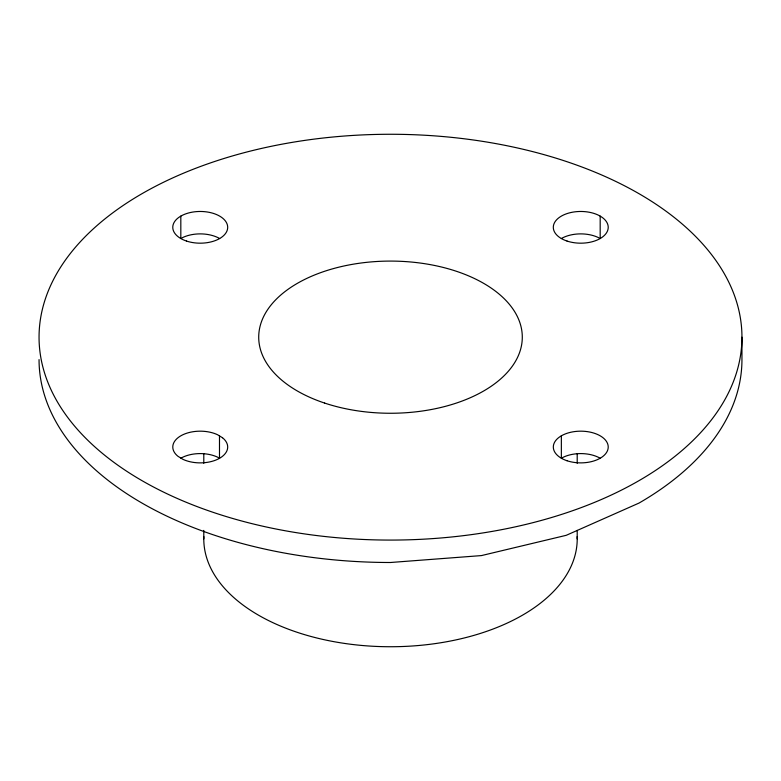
<?xml version="1.0" encoding="UTF-8"?>
<svg xmlns="http://www.w3.org/2000/svg" width="781" height="781" viewBox="0 0 781 781"><rect width="100%" height="100%" fill="white"/><g stroke="black" fill="none" stroke-linecap="round" stroke-linejoin="round"><path stroke-width="1.17" d="M741.95 337.177A351.45 202.904 0 0 1 214.775 512.892A351.45 202.904 0 0 1 214.775 161.452A351.45 202.904 0 0 1 741.95 337.177L741.95 359.592A351.45 202.904 0 0 1 639.014 503.071L566.225 535.317L481.457 555.584L390.5 562.496A351.45 202.904 0 0 1 39.05 359.592M600.179 216.112L600.179 238.527A27.452 15.854 0 0 0 561.354 238.527M577.208 453.536L577.208 463.299M577.208 530.397L577.208 538.939M561.354 435.818L561.354 458.232A27.452 15.854 0 0 1 600.179 458.232M219.49 435.905L219.49 458.32L217.587 457.158A27.452 15.854 0 0 0 180.889 458.193M203.792 453.536L203.792 463.299M203.792 530.397L203.792 538.939M180.821 216.112L180.821 238.527A27.452 15.854 0 0 1 219.646 238.527M577.169 536.606A186.708 107.798 0 0 1 390.5 646.736A186.708 107.798 0 0 1 203.831 536.606M222.507 437.75L217.587 434.744A27.452 15.854 0 0 0 181.407 435.486A27.452 15.854 0 0 0 177.961 456.289L182.871 459.306A27.452 15.854 0 0 0 219.061 458.564A27.452 15.854 0 0 0 222.507 437.75M186.503 241.056A27.452 15.854 0 0 0 227.691 227.32A27.452 15.854 0 0 0 186.503 213.594A27.452 15.854 0 0 0 186.503 241.056M567.035 241.056A27.452 15.854 0 0 0 608.223 227.32A27.452 15.854 0 0 0 567.035 213.594A27.452 15.854 0 0 0 567.035 241.056M324.603 403.064A131.794 76.089 0 0 0 522.294 337.177A131.794 76.089 0 0 0 324.603 271.28A131.794 76.089 0 0 0 324.603 403.064M567.035 460.751A27.452 15.854 0 0 0 608.223 447.025A27.452 15.854 0 0 0 567.035 433.299A27.452 15.854 0 0 0 567.035 460.751"/></g></svg>
